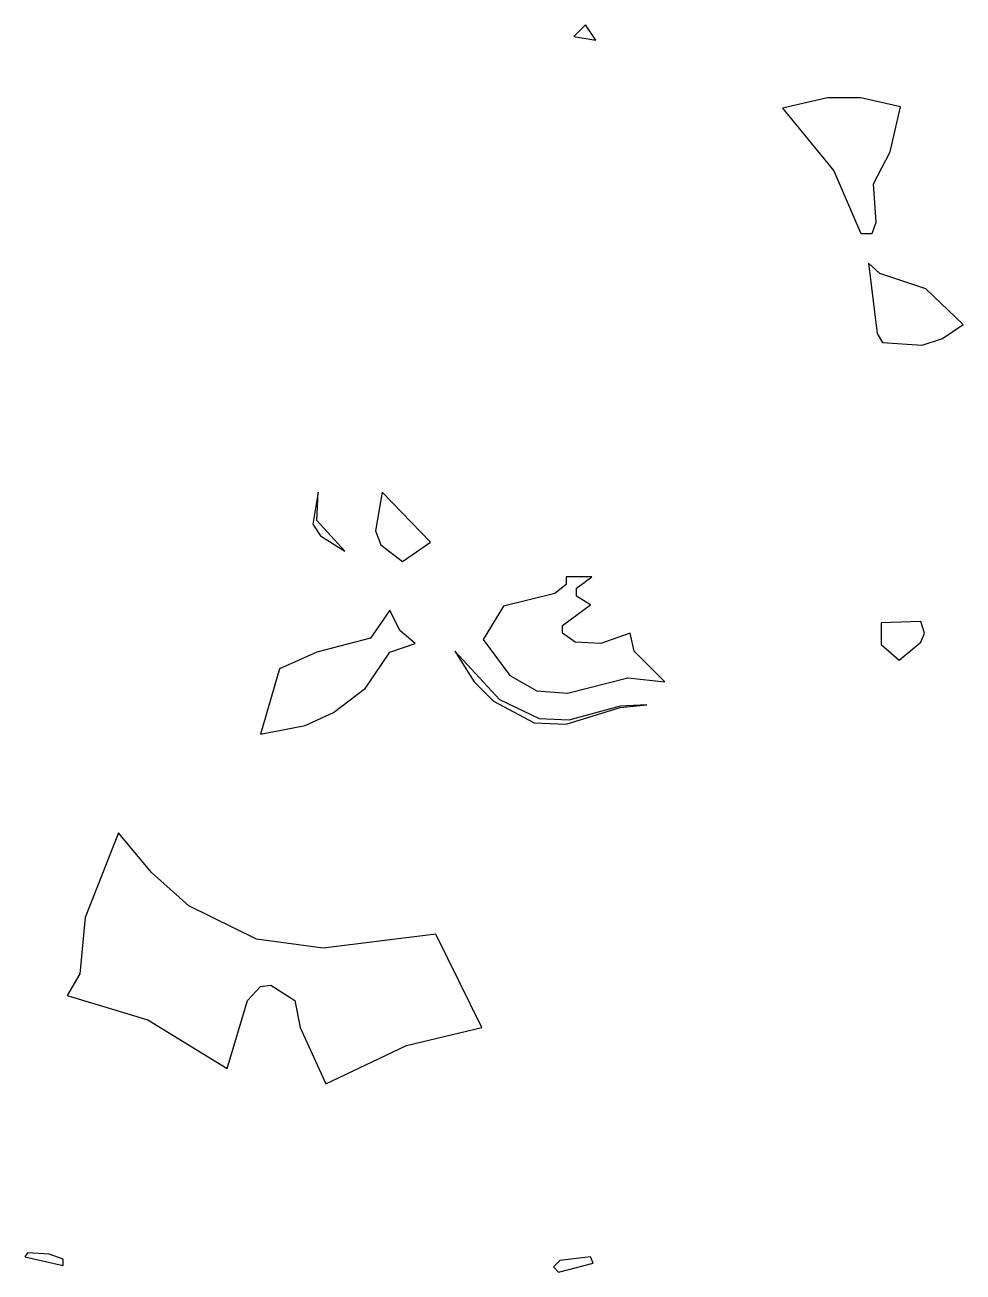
# Model space of a CAD drawing. Header units: millimetres. Extents: x 4.6 to 26.8, y 6.6 to 36.1.
import ezdxf

# ---------------------------------------------------------------- set-up
doc = ezdxf.new("R2010")
doc.units = ezdxf.units.MM
doc.layers.add('FILL_BLUE', color=7, linetype='Continuous')

msp = doc.modelspace()

# ---------------------------------------------------------------- linework, layer by layer
at = {"layer": 'FILL_BLUE'}
for points in [[(17.636, 35.848), (18.152, 35.758), (17.909, 36.121)], [(22.576, 34.152), (23.788, 32.667), (24.424, 31.182), (24.697, 31.182), (24.788, 31.455), (24.727, 32.364), (25.121, 33.121), (25.364, 34.182), (24.424, 34.394), (23.636, 34.394)], [(24.606, 30.485), (24.818, 28.818), (24.939, 28.606), (25.879, 28.545), (26.364, 28.697), (26.848, 29.03), (25.97, 29.879), (24.879, 30.242)], [(11.576, 25.061), (11.455, 24.303), (11.636, 24.03), (12.212, 23.667), (11.545, 24.394)], [(13.091, 25.061), (12.939, 24.152), (13.061, 23.818), (13.576, 23.424), (14.242, 23.879)], [(15.485, 21.576), (16.121, 20.727), (16.758, 20.364), (17.485, 20.303), (18.909, 20.667), (19.788, 20.576), (19.061, 21.303), (18.97, 21.727), (18.273, 21.485), (17.667, 21.515), (17.364, 21.727), (17.364, 21.909), (18.03, 22.394), (17.697, 22.606), (17.697, 22.788), (18.061, 23.061), (17.455, 23.061), (17.455, 22.879), (17.182, 22.667), (15.97, 22.364)], [(13.879, 21.485), (13.515, 21.788), (13.273, 22.273), (12.818, 21.606), (11.545, 21.273), (10.667, 20.879), (10.212, 19.333), (11.273, 19.545), (11.939, 19.848), (12.697, 20.424), (13.273, 21.273)], [(25.848, 22), (24.909, 21.97), (24.909, 21.455), (25.333, 21.091), (25.848, 21.515), (25.939, 21.727)], [(14.818, 21.303), (15.273, 20.576), (15.727, 20.121), (16.697, 19.606), (17.455, 19.576), (18.727, 19.97), (19.364, 20.03), (18.727, 20), (17.515, 19.667), (16.818, 19.697), (15.879, 20.152)], [(5.636, 13.152), (7.545, 12.576), (9.424, 11.424), (9.909, 13.03), (10.212, 13.364), (10.455, 13.394), (11.03, 13.03), (11.152, 12.394), (11.758, 11.061), (13.667, 11.97), (15.455, 12.394), (14.364, 14.606), (11.697, 14.273), (10.121, 14.485), (8.515, 15.273), (7.636, 16.061), (6.848, 17), (6.061, 15), (5.939, 13.667)], [(4.636, 6.97), (5.545, 6.758), (5.545, 6.909), (5.212, 7.03), (4.697, 7.061)], [(18.091, 6.818), (18.03, 6.97), (17.303, 6.879), (17.152, 6.727), (17.273, 6.606)]]:
    msp.add_lwpolyline(points, close=True, dxfattribs=at)

doc.saveas('drawing.dxf')
